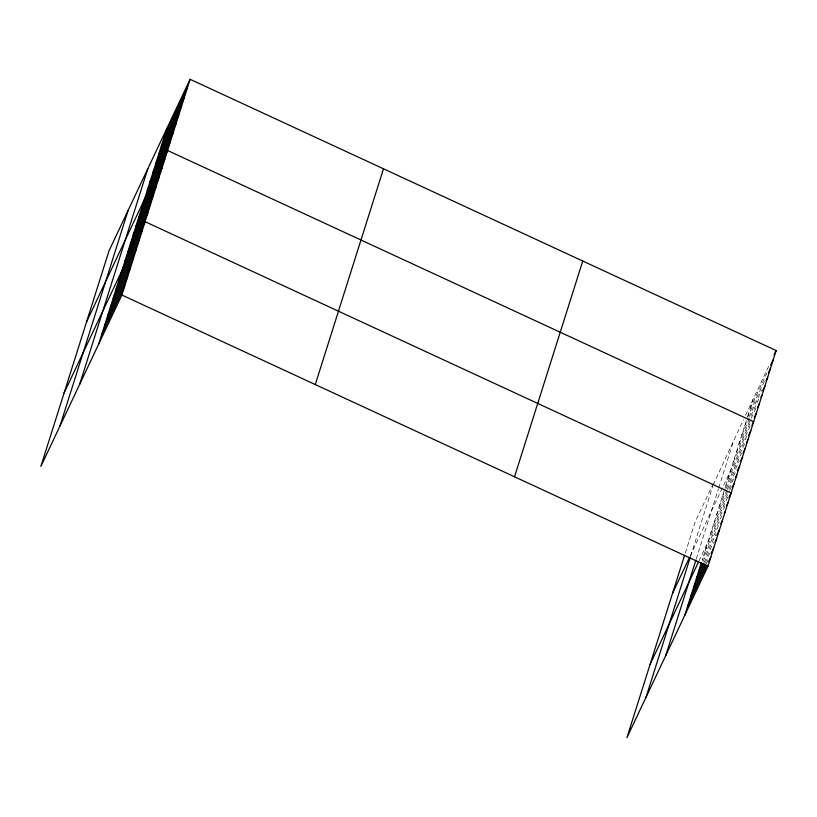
<?xml version="1.0" encoding="UTF-8"?>
<svg xmlns="http://www.w3.org/2000/svg" width="817" height="817" viewBox="0 0 817 817"><rect width="100%" height="100%" fill="white"/><g stroke="black" fill="none" stroke-linecap="round" stroke-linejoin="round"><path stroke-width="0.61" stroke-dasharray="4.08 3.06" d="M685.279 553.109L695.124 521.961L713.159 483.807M690.651 556.101L712.812 486.013M713.159 484.9L743.439 419.754M696.258 558.981L718.409 488.903M718.766 487.79L733.891 439.954M724.138 490.782L702.16 560.299L719.94 522.686M746.299 420.694L724.842 488.556L741.55 453.221M747.708 416.251L752.978 399.564M745.553 415.271L769.144 365.362M750.169 408.459L766.867 373.124M747.351 417.364L765.131 379.742M744.542 426.26L748.311 418.284M748.852 417.14L761.781 389.78M741.724 435.155L760.045 396.408M738.915 444.06L756.695 406.447M736.097 452.955L751.722 419.907M733.288 461.86L750.527 425.381M690.12 556.132L747.708 434.287M727.661 479.661L745.441 442.048M722.024 497.461L725.802 489.475M726.344 488.341L739.273 460.982M719.215 506.356L726.762 490.404M727.293 489.26L736.454 469.887M716.397 515.261L728.253 490.18M728.795 489.046L734.177 477.639M713.588 524.157L729.213 491.099M729.755 489.965L731.368 486.544M710.77 533.062L728.018 496.583M698.943 561.034L725.2 505.478M705.061 551.128L721.758 515.793M703.029 561.483L715.968 534.134M703.907 562.678L713.609 542.161M705.316 562.729L709.626 553.609M706.194 563.914L708.88 558.215"/><path stroke-width="1.23" d="M59.947 426.065L128.157 210.306M79.617 384.45L147.826 168.69M98.704 344.059L166.923 128.3M190.095 79.29L109.069 250.696L40.85 466.456L121.876 295.039L190.095 79.29L776.15 350.544L707.931 566.304L626.905 737.71L684.575 555.335M315.27 384.562L383.49 168.802M514.536 476.781L582.746 261.031M646.002 697.32L690.304 557.214M665.671 655.704L695.9 560.094M684.769 615.313L701.435 562.586M164.105 137.205L187.277 88.195M161.296 146.1L184.458 97.09M158.478 155.005L181.65 105.985M155.669 163.9L178.831 114.891M152.85 172.806L176.023 123.786M150.042 181.701L173.204 132.691M147.223 190.606L170.396 141.586M86.551 321.898L167.577 150.491L753.642 421.746L752.018 425.167M141.596 208.406L164.768 159.386M138.788 217.302L161.95 168.292M135.969 226.207L159.141 177.187M133.151 235.102L156.323 186.092M130.342 243.997L153.514 194.987M127.523 252.902L150.696 203.893M124.715 261.797L147.887 212.788M64.043 393.1L145.069 221.683L731.123 492.947L728.968 497.502M118.996 279.874L142.168 230.854M116.106 289.044L139.268 240.024M113.206 298.205L136.368 249.195M110.305 307.376L133.467 258.366M107.405 316.547L130.577 267.537M104.505 325.717L127.677 276.708M101.604 334.888L124.776 285.879M773.995 355.109L776.15 350.544M770.645 365.148L773.331 359.449M768.368 372.909L770.523 368.344M766.091 380.671L767.704 377.25M762.741 390.71L764.896 386.145M761.005 397.328L762.077 395.05M757.655 407.366L759.269 403.945M754.295 417.405L756.45 412.851M672.616 593.152L689.589 557.255M748.668 435.206L750.823 430.641M746.391 442.967L748.015 439.546M743.041 453.006L745.196 448.441M740.764 460.768L742.387 457.346M737.414 470.806L739.569 466.241M735.678 477.424L736.76 475.147M732.328 487.463L733.942 484.042M650.107 664.354L698.412 562.157M726.609 505.529L728.233 502.118M724.25 513.566L725.333 511.279M699.26 569.469L701.956 563.771M720.819 523.871L722.432 520.449M696.36 578.64L703.366 563.822M716.836 535.319L719.532 529.62M693.459 587.801L704.775 563.863M715.018 542.212L716.632 538.791M690.569 596.972L705.653 565.058M711.035 553.66L713.731 547.962M687.669 606.143L707.062 565.109M708.676 561.688L710.831 557.133M121.876 295.039L707.931 566.304"/></g></svg>
